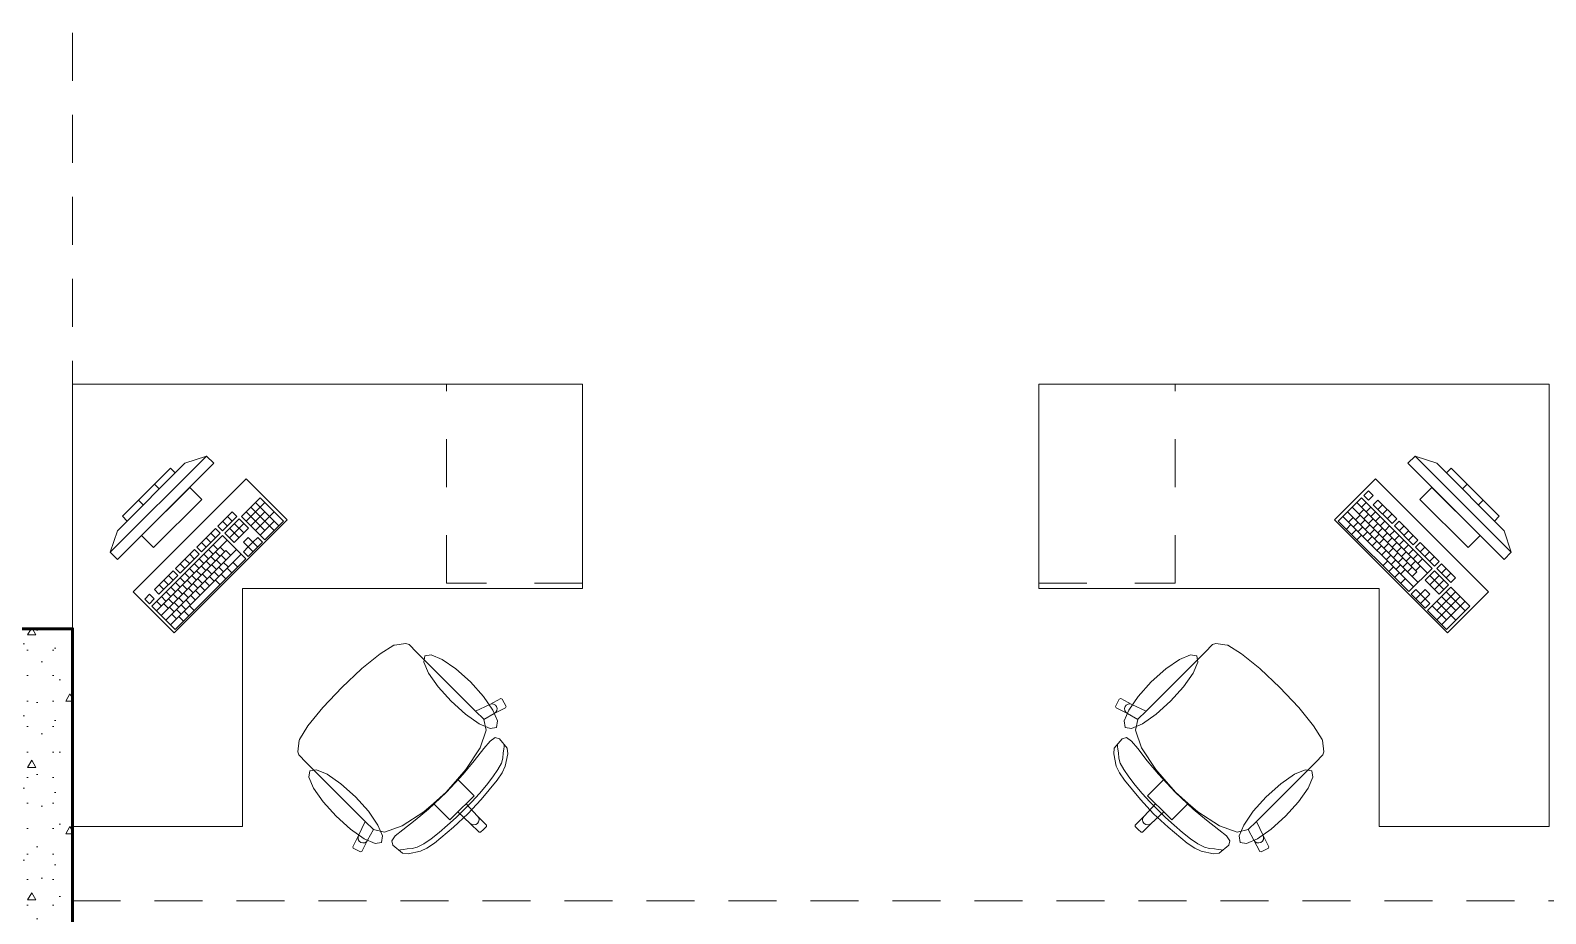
# Model space of a CAD drawing. Header units: inches. Extents: x -38 to 5698, y -33 to 92.
# Drawn here: x 229.446 to 233.902, y 30.162 to 32.76 of the extents above; entities that cross this region are included whole.
import ezdxf

# ---------------------------------------------------------------- set-up
doc = ezdxf.new("R2010")
doc.units = ezdxf.units.IN
doc.header["$MEASUREMENT"] = 0
doc.linetypes.add('Hidden Line', pattern=[0.195611, 0.141111, -0.0545])
doc.linetypes.add('Rayas', pattern=[0.282222, 0.141111, -0.141111])
for name, color, linetype in [('02 _ ARQ _ ZON _ Espacio.3D', 7, 'Continuous'), ('08 _ STR _ EXT _ 06 Columnas', 7, 'Continuous'), ('08 _ STR _ EXT _ 09 Vigas', 7, 'Continuous'), ('Interior - Mobiliario', 7, 'Continuous'), ('Notas - Etiquetas', 251, 'Continuous')]:
    doc.layers.add(name, color=color, linetype=linetype)
doc.dimstyles.new('Estilo_Generado__8', dxfattribs={"dimtxt": 0.18, "dimasz": 0.0912, "dimexe": 0.18, "dimexo": 0.0625, "dimgap": 0, "dimtad": 0, "dimtih": 1, "dimtoh": 1, "dimdec": 4, "dimzin": 0, "dimdsep": 46, "dimcen": 0.09, "dimadec": 0, "dimazin": 0, "dimtfac": 1, "dimtdec": 4, "dimtmove": 0, "dimatfit": 3, "dimldrblk": 'ARROWHEAD_5', "dimfxl": 1, "dimtolj": 1, "dimtzin": 0, "dimarcsym": 0})

# ---------------------------------------------------------------- blocks, each defined once
blk = doc.blocks.new('ARROWHEAD_5')
at = {"linetype": 'Continuous', "lineweight": 0}
blk.add_hatch(color=0, dxfattribs=at).paths.add_polyline_path([(-1, 0.2679), (0, 0), (-1, -0.2679)])
at = {"color": 0, "linetype": 'Continuous', "lineweight": 0}
blk.add_line((0, 0), (-1, 0), dxfattribs=at)

msp = doc.modelspace()

# ---------------------------------------------------------------- hatches: boundary and pattern name
at = {"layer": '08 _ STR _ EXT _ 06 Columnas', "linetype": 'Continuous', "lineweight": 9}
h = msp.add_hatch(dxfattribs=at)
h.set_pattern_fill('HORMIGÓN_EN_MASA_0002', style=0, pattern_type=2)
h.set_pattern_definition([(0, (185.00002, 3e-09), (0, 0.3897114), [0.024375, -0.200625]), (0, (185.11252, 0.19486), (0, 0.3897114), [0.024375, -0.200625]), (60, (185.00002, 3e-09), (-0.3375, 0.1948557), [0.024375, -0.200625]), (60, (185.22502, 3e-09), (-0.3375, 0.1948557), [0.024375, -0.200625]), (120, (185.0244, 3e-09), (0.3375, 0.1948557), [0.024375, -0.200625]), (120, (185.2494, 3e-09), (0.3375, 0.1948557), [0.024375, -0.200625]), (0, (185.00002, 0.0375), (0, 0.075), [0, -0.075, 0, -0.1125]), (45, (185.03752, 0.0375), (-0.05303301, 0.05303301), [0, -0.05625, 0, -0.09375])])
h.paths.add_polyline_path([(228.47, 29.7), (229.57, 29.7), (229.57, 31), (229.07, 31), (229.07, 30.2), (228.47, 30.2)])

# ---------------------------------------------------------------- linework, layer by layer
at = {"layer": '02 _ ARQ _ ZON _ Espacio.3D', "color": 254, "linetype": 'Continuous', "lineweight": 0, "flags": 128}
msp.add_lwpolyline([(229.07, 31), (229.57, 31), (229.57, 29.7499), (235.57, 29.75), (235.57, 30.2), (236.07, 30.2), (236.07, 30.7), (236.42, 30.7), (236.42, 31.8991), (237.7701, 31.8991), (237.7701, 32.9963), (236.42, 32.9963), (236.4201, 39), (236.07, 39), (236.07, 39.4), (235.67, 39.4), (235.67, 39.7505), (229.57, 39.7505), (229.57, 39), (229.07, 39)], dxfattribs=at)
at = {"layer": '08 _ STR _ EXT _ 06 Columnas', "color": 7, "linetype": 'Continuous', "lineweight": 60, "flags": 128}
msp.add_lwpolyline([(228.47, 29.7), (229.57, 29.7), (229.57, 31), (229.07, 31), (229.07, 30.2), (228.47, 30.2)], close=True, dxfattribs=at)
at = {"layer": '08 _ STR _ EXT _ 09 Vigas', "color": 251, "linetype": 'Hidden Line', "lineweight": 13}
for q in [(229.57, 39.4), (236.07, 30.2)]:
    msp.add_line((229.57, 30.2), q, dxfattribs=at)
at = {"layer": 'Interior - Mobiliario', "color": 175, "linetype": 'Rayas', "lineweight": 13}
for p, q in [((230.67, 31.1339), (230.67, 31.7189)), ((232.812, 31.1339), (232.812, 31.7189)), ((231.07, 31.1339), (230.67, 31.1339)), ((232.412, 31.1339), (232.812, 31.1339))]:
    msp.add_line(p, q, dxfattribs=at)
at = {"layer": 'Interior - Mobiliario', "color": 175, "linetype": 'Continuous', "lineweight": 13}
for p, q in [((229.9639, 31.5078), (229.6811, 31.225)), ((229.9639, 31.5078), (229.9003, 31.4866)), ((229.9851, 31.4866), (229.9639, 31.5078)), ((233.5181, 31.5078), (233.4969, 31.4866)), ((233.8009, 31.225), (233.5181, 31.5078)), ((233.5181, 31.5078), (233.5817, 31.4866)), ((229.7023, 31.2038), (229.9851, 31.4866)), ((229.7023, 31.2886), (229.9003, 31.4866)), ((229.8579, 31.4725), (229.7164, 31.3311)), ((229.872, 31.4583), (229.8579, 31.4725)), ((233.4969, 31.4866), (233.7797, 31.2038)), ((233.5817, 31.4866), (233.7797, 31.2886)), ((233.6242, 31.4725), (233.61, 31.4583)), ((233.7656, 31.3311), (233.6242, 31.4725)), ((229.7306, 31.3169), (229.872, 31.4583)), ((229.8249, 31.4112), (229.8107, 31.4253)), ((233.61, 31.4583), (233.7514, 31.3169)), ((233.6572, 31.4112), (233.6713, 31.4253)), ((229.7777, 31.3641), (229.7636, 31.3782)), ((229.9144, 31.4159), (229.773, 31.2745)), ((229.8084, 31.2391), (229.9498, 31.3806)), ((229.9498, 31.3806), (229.9144, 31.4159)), ((230.1219, 31.3855), (230.0665, 31.3301)), ((230.1905, 31.317), (230.1219, 31.3855)), ((233.3601, 31.3855), (233.2916, 31.317)), ((233.5678, 31.1778), (233.3601, 31.3855)), ((233.3807, 31.4061), (233.367, 31.3924)), ((233.367, 31.3924), (233.3808, 31.3785)), ((233.3946, 31.3923), (233.3807, 31.4061)), ((233.3808, 31.3785), (233.3946, 31.3923)), ((233.4084, 31.3784), (233.3947, 31.3647)), ((233.4638, 31.323), (233.4084, 31.3784)), ((233.5676, 31.4159), (233.5322, 31.3806)), ((233.5322, 31.3806), (233.6737, 31.2391)), ((233.709, 31.2745), (233.5676, 31.4159)), ((233.7043, 31.3641), (233.7184, 31.3782)), ((229.7164, 31.3311), (229.7306, 31.3169)), ((230.039, 31.3438), (229.9975, 31.3022)), ((230.0112, 31.2885), (230.0527, 31.3301)), ((230.0389, 31.3162), (230.0252, 31.3299)), ((230.0527, 31.3301), (230.039, 31.3438)), ((230.0665, 31.3301), (230.1351, 31.2616)), ((230.0802, 31.3164), (230.1356, 31.3718)), ((230.1352, 31.2891), (230.0804, 31.344)), ((230.0939, 31.3027), (230.1355, 31.3443)), ((230.1628, 31.2893), (230.0942, 31.3578)), ((230.1076, 31.289), (230.163, 31.3444)), ((230.1766, 31.3031), (230.108, 31.3717)), ((233.3053, 31.3307), (233.513, 31.123)), ((233.319, 31.3444), (233.5267, 31.1367)), ((233.3327, 31.3581), (233.5231, 31.1677)), ((233.3432, 31.3202), (233.3569, 31.3339)), ((233.3464, 31.3718), (233.5541, 31.1641)), ((233.3535, 31.3373), (233.3672, 31.351)), ((233.3603, 31.358), (233.374, 31.3717)), ((233.3673, 31.3235), (233.381, 31.3372)), ((233.3741, 31.3441), (233.3878, 31.3578)), ((233.388, 31.3303), (233.4017, 31.344)), ((233.3947, 31.3647), (233.4501, 31.3093)), ((233.4018, 31.3164), (233.4155, 31.3301)), ((233.4085, 31.3508), (233.4222, 31.3646)), ((233.4224, 31.337), (233.4361, 31.3507)), ((233.4362, 31.3232), (233.4499, 31.3369)), ((233.7514, 31.3169), (233.7656, 31.3311)), ((229.6811, 31.225), (229.7023, 31.2886)), ((229.9905, 31.2953), (229.9352, 31.2399)), ((230.0043, 31.2816), (229.9905, 31.2953)), ((229.9975, 31.3022), (230.0112, 31.2885)), ((230.025, 31.3024), (230.0113, 31.3161)), ((230.0596, 31.3232), (230.018, 31.2817)), ((230.0318, 31.268), (230.0733, 31.3095)), ((230.0593, 31.2681), (230.0319, 31.2955)), ((230.0455, 31.2542), (230.087, 31.2958)), ((230.0732, 31.2819), (230.0457, 31.3094)), ((230.087, 31.2958), (230.0596, 31.3232)), ((230.1214, 31.2753), (230.1629, 31.3168)), ((230.1351, 31.2616), (230.1905, 31.317)), ((233.2916, 31.317), (233.4993, 31.1093)), ((233.3158, 31.2927), (233.3295, 31.3064)), ((233.3226, 31.3134), (233.3363, 31.3271)), ((233.3314, 31.2772), (233.3451, 31.2909)), ((233.3364, 31.2995), (233.3502, 31.3132)), ((233.3503, 31.2857), (233.364, 31.2994)), ((233.3571, 31.3063), (233.3708, 31.32)), ((233.3641, 31.2718), (233.3778, 31.2855)), ((233.3709, 31.2925), (233.3846, 31.3062)), ((233.3812, 31.3096), (233.3949, 31.3234)), ((233.3848, 31.2786), (233.3985, 31.2923)), ((233.395, 31.2958), (233.4087, 31.3095)), ((233.4089, 31.2819), (233.4226, 31.2957)), ((233.4157, 31.3026), (233.4294, 31.3163)), ((233.4295, 31.2887), (233.4432, 31.3024)), ((233.4434, 31.2749), (233.4571, 31.2886)), ((233.4501, 31.3093), (233.4638, 31.323)), ((233.4707, 31.3161), (233.457, 31.3024)), ((233.457, 31.3024), (233.5124, 31.247)), ((233.5261, 31.2607), (233.4707, 31.3161)), ((233.4708, 31.2885), (233.4846, 31.3022)), ((233.4847, 31.2747), (233.4984, 31.2884)), ((233.8009, 31.225), (233.7797, 31.2886)), ((229.773, 31.2745), (229.8084, 31.2391)), ((230.0111, 31.2748), (229.8034, 31.067)), ((229.8171, 31.0533), (230.0248, 31.261)), ((229.9352, 31.2399), (229.9489, 31.2262)), ((229.9489, 31.2262), (230.0043, 31.2816)), ((229.9627, 31.2401), (229.949, 31.2538)), ((229.9766, 31.2539), (229.9629, 31.2676)), ((229.9904, 31.2678), (229.9767, 31.2815)), ((229.9971, 31.2333), (229.9834, 31.2471)), ((230.0178, 31.2266), (230.0041, 31.2403)), ((230.0797, 31.2062), (230.0111, 31.2748)), ((230.018, 31.2817), (230.0455, 31.2542)), ((230.0867, 31.2407), (230.0729, 31.2268)), ((230.0869, 31.2682), (230.073, 31.2544)), ((230.073, 31.2544), (230.0867, 31.2407)), ((230.0866, 31.2131), (230.1281, 31.2546)), ((230.0867, 31.2407), (230.1006, 31.2545)), ((230.1005, 31.227), (230.0867, 31.2407)), ((230.1006, 31.2545), (230.0869, 31.2682)), ((230.1144, 31.2684), (230.1006, 31.2545)), ((230.1143, 31.2408), (230.1006, 31.2545)), ((230.1281, 31.2546), (230.1144, 31.2684)), ((233.347, 31.2616), (233.3607, 31.2753)), ((233.378, 31.258), (233.3917, 31.2717)), ((233.3918, 31.2441), (233.4055, 31.2578)), ((233.3986, 31.2648), (233.4123, 31.2785)), ((233.4057, 31.2303), (233.4194, 31.244)), ((233.4125, 31.2509), (233.4262, 31.2646)), ((233.4227, 31.2681), (233.4364, 31.2818)), ((233.4263, 31.2371), (233.44, 31.2508)), ((233.4366, 31.2542), (233.4503, 31.268)), ((233.4504, 31.2404), (233.4641, 31.2541)), ((233.4572, 31.261), (233.4709, 31.2748)), ((233.4643, 31.2266), (233.478, 31.2403)), ((233.4711, 31.2472), (233.4848, 31.2609)), ((233.4849, 31.2333), (233.4986, 31.2471)), ((233.4985, 31.2608), (233.5123, 31.2746)), ((233.5124, 31.247), (233.5261, 31.2607)), ((233.533, 31.2538), (233.5193, 31.2401)), ((233.5193, 31.2401), (233.5747, 31.1847)), ((233.5884, 31.1984), (233.533, 31.2538)), ((233.5332, 31.2262), (233.5469, 31.2399)), ((233.6737, 31.2391), (233.709, 31.2745)), ((229.6811, 31.225), (229.7023, 31.2038)), ((229.8308, 31.0396), (230.0212, 31.23)), ((229.8445, 31.0259), (230.0523, 31.2336)), ((229.8583, 31.0122), (230.066, 31.2199)), ((229.872, 30.9985), (230.0797, 31.2062)), ((229.9282, 31.233), (229.8728, 31.1776)), ((229.8866, 31.1639), (229.9419, 31.2193)), ((229.9142, 31.1916), (229.9005, 31.2053)), ((229.9281, 31.2054), (229.9144, 31.2192)), ((229.9419, 31.2193), (229.9282, 31.233)), ((229.9556, 31.1918), (229.9419, 31.2055)), ((229.9694, 31.2056), (229.9557, 31.2194)), ((229.9762, 31.185), (229.9625, 31.1987)), ((229.9833, 31.2195), (229.9696, 31.2332)), ((229.9901, 31.1989), (229.9764, 31.2126)), ((230.0039, 31.2127), (229.9902, 31.2264)), ((230.0073, 31.1886), (229.9935, 31.2023)), ((230.0211, 31.2025), (230.0074, 31.2162)), ((230.0279, 31.1818), (230.0142, 31.1955)), ((230.0349, 31.2163), (230.0212, 31.23)), ((230.0555, 31.182), (230.0417, 31.1957)), ((230.0729, 31.2268), (230.0866, 31.2131)), ((233.4195, 31.2164), (233.4332, 31.2301)), ((233.4231, 31.1854), (233.4368, 31.1991)), ((233.4334, 31.2026), (233.4471, 31.2163)), ((233.4402, 31.2232), (233.4539, 31.2369)), ((233.4472, 31.1887), (233.4609, 31.2025)), ((233.454, 31.2094), (233.4677, 31.2231)), ((233.4679, 31.1955), (233.4816, 31.2092)), ((233.4781, 31.2127), (233.4918, 31.2264)), ((233.4817, 31.1817), (233.4954, 31.1954)), ((233.492, 31.1989), (233.5057, 31.2126)), ((233.4987, 31.2195), (233.5125, 31.2332)), ((233.5058, 31.185), (233.5195, 31.1987)), ((233.5126, 31.2056), (233.5263, 31.2194)), ((233.5264, 31.1918), (233.5402, 31.2055)), ((233.547, 31.2124), (233.5607, 31.2261)), ((233.5609, 31.1985), (233.5746, 31.2122)), ((233.5747, 31.1847), (233.5884, 31.1984)), ((233.7797, 31.2038), (233.8009, 31.225)), ((229.8659, 31.1707), (229.8105, 31.1153)), ((229.8242, 31.1016), (229.8796, 31.157)), ((229.8658, 31.1431), (229.8521, 31.1568)), ((229.8796, 31.157), (229.8659, 31.1707)), ((229.8728, 31.1776), (229.8866, 31.1639)), ((229.9002, 31.1364), (229.8865, 31.1501)), ((229.9004, 31.1778), (229.8867, 31.1915)), ((229.914, 31.1503), (229.9003, 31.164)), ((229.9279, 31.1641), (229.9142, 31.1778)), ((229.9347, 31.1435), (229.921, 31.1572)), ((229.9417, 31.178), (229.928, 31.1917)), ((229.9485, 31.1573), (229.9348, 31.171)), ((229.9624, 31.1712), (229.9487, 31.1849)), ((229.9657, 31.1471), (229.952, 31.1608)), ((229.9796, 31.1609), (229.9658, 31.1746)), ((229.9863, 31.1403), (229.9726, 31.154)), ((229.9934, 31.1748), (229.9797, 31.1885)), ((230.0002, 31.1541), (229.9865, 31.1678)), ((230.014, 31.168), (230.0003, 31.1817)), ((230.0208, 31.1473), (230.0071, 31.161)), ((230.0381, 31.1646), (230.0244, 31.1784)), ((233.4404, 31.1681), (233.4541, 31.1818)), ((233.4577, 31.1508), (233.4715, 31.1645)), ((233.4611, 31.1749), (233.4748, 31.1886)), ((233.4749, 31.161), (233.4886, 31.1748)), ((233.4956, 31.1678), (233.5093, 31.1815)), ((233.4993, 31.1093), (233.5678, 31.1778)), ((233.5094, 31.154), (233.5231, 31.1677)), ((233.5197, 31.1712), (233.5334, 31.1849)), ((233.5748, 31.1709), (233.5473, 31.1435)), ((233.5611, 31.1572), (233.6026, 31.1156)), ((233.5612, 31.1296), (233.5886, 31.157)), ((233.6163, 31.1294), (233.5748, 31.1709)), ((233.5953, 31.1915), (233.5816, 31.1778)), ((233.5816, 31.1778), (233.6232, 31.1362)), ((233.6369, 31.1499), (233.5953, 31.1915)), ((233.5955, 31.1639), (233.6092, 31.1776)), ((233.6093, 31.1501), (233.623, 31.1638)), ((233.6232, 31.1362), (233.6369, 31.1499)), ((229.8105, 31.1153), (229.8242, 31.1016)), ((229.8381, 31.1154), (229.8244, 31.1292)), ((229.8519, 31.1293), (229.8382, 31.143)), ((229.8587, 31.0949), (229.8449, 31.1086)), ((229.8725, 31.1087), (229.8588, 31.1224)), ((229.8864, 31.1226), (229.8726, 31.1363)), ((229.8931, 31.1019), (229.8794, 31.1156)), ((229.907, 31.1158), (229.8933, 31.1295)), ((229.9103, 31.0917), (229.8966, 31.1054)), ((229.9208, 31.1296), (229.9071, 31.1433)), ((229.9242, 31.1055), (229.9105, 31.1192)), ((229.938, 31.1194), (229.9243, 31.1331)), ((229.9448, 31.0987), (229.9311, 31.1124)), ((229.9519, 31.1332), (229.9381, 31.1469)), ((229.9587, 31.1126), (229.9449, 31.1263)), ((229.9725, 31.1264), (229.9588, 31.1401)), ((230.0035, 31.13), (229.9898, 31.1437)), ((233.475, 31.1335), (233.4888, 31.1472)), ((233.5199, 31.116), (233.5062, 31.1023)), ((233.5338, 31.1022), (233.5199, 31.116)), ((233.5475, 31.1159), (233.5338, 31.1022)), ((233.5473, 31.1435), (233.5889, 31.1019)), ((233.5613, 31.1021), (233.5475, 31.1159)), ((233.6232, 31.1224), (233.5547, 31.0539)), ((233.575, 31.1158), (233.6025, 31.1432)), ((233.5822, 31.0537), (233.6371, 31.1086)), ((233.5889, 31.1019), (233.6163, 31.1294)), ((233.6095, 31.1087), (233.6649, 31.0533)), ((233.6786, 31.067), (233.6232, 31.1224)), ((229.7967, 31.1015), (229.7828, 31.0876)), ((229.7828, 31.0876), (229.7965, 31.0739)), ((229.7965, 31.0739), (229.8104, 31.0877)), ((229.8104, 31.0877), (229.7967, 31.1015)), ((229.8034, 31.067), (229.872, 30.9985)), ((229.831, 31.0672), (229.8173, 31.0809)), ((229.8448, 31.081), (229.8311, 31.0947)), ((229.8516, 31.0604), (229.8379, 31.0741)), ((229.8654, 31.0742), (229.8517, 31.0879)), ((229.8688, 31.0501), (229.8551, 31.0638)), ((229.8793, 31.0881), (229.8656, 31.1018)), ((229.8826, 31.064), (229.8689, 31.0777)), ((229.8965, 31.0778), (229.8828, 31.0915)), ((229.9033, 31.0572), (229.8895, 31.0709)), ((229.9171, 31.071), (229.9034, 31.0848)), ((229.9274, 31.0539), (229.9136, 31.0676)), ((229.931, 31.0849), (229.9172, 31.0986)), ((233.5062, 31.1023), (233.5477, 31.0608)), ((233.5201, 31.0885), (233.5338, 31.1022)), ((233.5338, 31.1022), (233.5476, 31.0883)), ((233.5339, 31.0746), (233.5476, 31.0883)), ((233.5476, 31.0883), (233.5613, 31.1021)), ((233.5615, 31.0745), (233.5476, 31.0883)), ((233.5477, 31.0608), (233.5615, 31.0745)), ((233.5684, 31.0676), (233.6099, 31.026)), ((233.5821, 31.0813), (233.6375, 31.0259)), ((233.5824, 31.0262), (233.6509, 31.0947)), ((233.5958, 31.095), (233.6374, 31.0535)), ((233.5962, 31.0123), (233.6648, 31.0809)), ((233.6101, 30.9985), (233.6786, 31.067)), ((229.8756, 31.0295), (229.8619, 31.0432)), ((229.8894, 31.0433), (229.8757, 31.0571)), ((229.8962, 31.0227), (229.8825, 31.0364)), ((229.9118, 31.0383), (229.8981, 31.052)), ((233.5547, 31.0539), (233.6101, 30.9985)), ((230.4206, 30.8831), (230.4742, 30.9266)), ((230.4742, 30.9266), (230.5143, 30.9515)), ((230.5143, 30.9515), (230.5164, 30.9524)), ((230.5164, 30.9524), (230.5503, 30.9564)), ((230.5503, 30.9564), (230.5596, 30.9536)), ((230.5596, 30.9536), (230.5816, 30.9316)), ((230.5816, 30.9316), (230.6071, 30.9061)), ((232.9005, 30.9316), (232.875, 30.9061)), ((232.9224, 30.9536), (232.9005, 30.9316)), ((232.9317, 30.9564), (232.9224, 30.9536)), ((232.9656, 30.9524), (232.9317, 30.9564)), ((232.9678, 30.9515), (232.9656, 30.9524)), ((233.0078, 30.9266), (232.9678, 30.9515)), ((233.0615, 30.8831), (233.0078, 30.9266)), ((230.3614, 30.8275), (230.4197, 30.8824)), ((230.4197, 30.8824), (230.4206, 30.8831)), ((230.6071, 30.9061), (230.7549, 30.7582)), ((232.875, 30.9061), (232.7271, 30.7582)), ((233.0623, 30.8824), (233.0615, 30.8831)), ((233.1206, 30.8275), (233.0623, 30.8824)), ((230.3614, 30.8275), (230.3066, 30.7692)), ((230.7967, 30.7778), (230.8298, 30.7948)), ((230.8298, 30.7948), (230.8338, 30.7935)), ((230.8338, 30.7935), (230.8447, 30.7721)), ((232.6482, 30.7935), (232.6374, 30.7721)), ((232.6522, 30.7948), (232.6482, 30.7935)), ((232.6853, 30.7778), (232.6522, 30.7948)), ((233.1206, 30.8275), (233.1755, 30.7692)), ((230.3059, 30.7684), (230.2623, 30.7147)), ((230.3066, 30.7692), (230.3059, 30.7684)), ((230.7549, 30.7582), (230.7967, 30.7778)), ((230.7792, 30.734), (230.7549, 30.7582)), ((230.8102, 30.7511), (230.7792, 30.7338)), ((230.7967, 30.7778), (230.8024, 30.7794)), ((230.8024, 30.7794), (230.8082, 30.7788)), ((230.8082, 30.7788), (230.8133, 30.7759)), ((230.8433, 30.7681), (230.8102, 30.7511)), ((230.8148, 30.7548), (230.8102, 30.7511)), ((230.8133, 30.7759), (230.8169, 30.7713)), ((230.8177, 30.7599), (230.8148, 30.7548)), ((230.8169, 30.7713), (230.8184, 30.7657)), ((230.8184, 30.7657), (230.8177, 30.7599)), ((230.8447, 30.7721), (230.8433, 30.7681)), ((232.6374, 30.7721), (232.6387, 30.7681)), ((232.6387, 30.7681), (232.6718, 30.7511)), ((232.6651, 30.7713), (232.6636, 30.7657)), ((232.6636, 30.7657), (232.6643, 30.7599)), ((232.6643, 30.7599), (232.6672, 30.7548)), ((232.6688, 30.7759), (232.6651, 30.7713)), ((232.6672, 30.7548), (232.6718, 30.7511)), ((232.6739, 30.7788), (232.6688, 30.7759)), ((232.6718, 30.7511), (232.7028, 30.7338)), ((232.6797, 30.7794), (232.6739, 30.7788)), ((232.6853, 30.7778), (232.6797, 30.7794)), ((232.7271, 30.7582), (232.6853, 30.7778)), ((232.7029, 30.734), (232.7271, 30.7582)), ((233.1755, 30.7692), (233.1762, 30.7684)), ((233.1762, 30.7684), (233.2197, 30.7147)), ((230.2623, 30.7147), (230.2374, 30.6747)), ((230.7792, 30.734), (230.7792, 30.7338)), ((230.7792, 30.7338), (230.7867, 30.7018)), ((232.7028, 30.7338), (232.6954, 30.7018)), ((232.7029, 30.734), (232.7028, 30.7338)), ((233.2197, 30.7147), (233.2446, 30.6747)), ((230.2365, 30.6725), (230.2325, 30.6386)), ((230.2374, 30.6747), (230.2365, 30.6725)), ((230.7867, 30.7018), (230.7683, 30.6499)), ((230.7795, 30.6478), (230.7981, 30.6701)), ((230.7981, 30.6701), (230.8124, 30.6801)), ((230.8124, 30.6801), (230.8253, 30.6767)), ((230.8253, 30.6767), (230.8485, 30.6489)), ((232.6567, 30.6767), (232.6335, 30.6489)), ((232.6696, 30.6801), (232.6567, 30.6767)), ((232.684, 30.6701), (232.6696, 30.6801)), ((232.7026, 30.6478), (232.684, 30.6701)), ((232.6954, 30.7018), (232.7137, 30.6499)), ((233.2446, 30.6747), (233.2455, 30.6725)), ((233.2455, 30.6725), (233.2495, 30.6386)), ((230.2325, 30.6386), (230.2354, 30.6293)), ((230.2354, 30.6293), (230.2573, 30.6074)), ((230.7683, 30.6499), (230.727, 30.586)), ((230.7515, 30.6117), (230.7795, 30.6478)), ((230.831, 30.6052), (230.8349, 30.6199)), ((230.8349, 30.6199), (230.836, 30.6353)), ((230.836, 30.6353), (230.8381, 30.6461)), ((230.8381, 30.6461), (230.8389, 30.6542)), ((230.8389, 30.6542), (230.8397, 30.6587)), ((230.8504, 30.6321), (230.8426, 30.596)), ((230.8485, 30.6489), (230.8504, 30.6321)), ((232.6335, 30.6489), (232.6317, 30.6321)), ((232.6317, 30.6321), (232.6394, 30.596)), ((232.6432, 30.6542), (232.6424, 30.6587)), ((232.644, 30.6461), (232.6432, 30.6542)), ((232.646, 30.6353), (232.644, 30.6461)), ((232.6471, 30.6199), (232.646, 30.6353)), ((232.651, 30.6052), (232.6471, 30.6199)), ((232.7305, 30.6117), (232.7026, 30.6478)), ((232.7137, 30.6499), (232.7551, 30.586)), ((233.2467, 30.6293), (233.2247, 30.6074)), ((233.2495, 30.6386), (233.2467, 30.6293)), ((230.2573, 30.6074), (230.2828, 30.5819)), ((230.2828, 30.5819), (230.4307, 30.434)), ((230.6693, 30.5196), (230.7188, 30.5724)), ((230.727, 30.586), (230.7022, 30.5579)), ((230.7188, 30.5724), (230.7515, 30.6117)), ((230.8062, 30.5645), (230.821, 30.5864)), ((230.8336, 30.5767), (230.8187, 30.555)), ((230.821, 30.5864), (230.831, 30.6052)), ((230.8426, 30.596), (230.8336, 30.5767)), ((232.6394, 30.596), (232.6484, 30.5767)), ((232.6484, 30.5767), (232.6633, 30.555)), ((232.661, 30.5864), (232.651, 30.6052)), ((232.6759, 30.5645), (232.661, 30.5864)), ((232.7632, 30.5724), (232.7305, 30.6117)), ((232.7551, 30.586), (232.7798, 30.5579)), ((232.8127, 30.5196), (232.7632, 30.5724)), ((233.1992, 30.5819), (233.0513, 30.434)), ((233.2247, 30.6074), (233.1992, 30.5819)), ((230.7022, 30.5579), (230.6689, 30.5201)), ((230.7022, 30.5579), (230.7296, 30.5305)), ((230.7296, 30.5305), (230.7507, 30.5094)), ((230.7664, 30.516), (230.7876, 30.5407)), ((230.8187, 30.555), (230.7719, 30.4983)), ((230.7876, 30.5407), (230.8062, 30.5645)), ((232.6633, 30.555), (232.7101, 30.4983)), ((232.6944, 30.5407), (232.6759, 30.5645)), ((232.7156, 30.516), (232.6944, 30.5407)), ((232.7525, 30.5305), (232.7313, 30.5094)), ((232.7798, 30.5579), (232.7525, 30.5305)), ((232.7798, 30.5579), (232.8132, 30.5201)), ((230.6029, 30.462), (230.631, 30.4867)), ((230.6693, 30.5196), (230.6166, 30.4701)), ((230.631, 30.4867), (230.6689, 30.5201)), ((230.631, 30.4867), (230.6584, 30.4594)), ((230.7271, 30.4857), (230.7151, 30.4738)), ((230.7211, 30.4679), (230.7439, 30.4913)), ((230.7507, 30.5094), (230.7271, 30.4857)), ((230.7271, 30.4857), (230.7611, 30.4492)), ((230.7719, 30.4983), (230.7328, 30.4561)), ((230.7439, 30.4913), (230.7664, 30.516)), ((232.7101, 30.4983), (232.7492, 30.4561)), ((232.7382, 30.4913), (232.7156, 30.516)), ((232.755, 30.4857), (232.721, 30.4492)), ((232.7313, 30.5094), (232.755, 30.4857)), ((232.761, 30.4679), (232.7382, 30.4913)), ((232.755, 30.4857), (232.7669, 30.4738)), ((232.8127, 30.5196), (232.8655, 30.4701)), ((232.851, 30.4867), (232.8132, 30.5201)), ((232.851, 30.4867), (232.8236, 30.4594)), ((232.8791, 30.462), (232.851, 30.4867)), ((230.5391, 30.4206), (230.6029, 30.462)), ((230.5773, 30.4374), (230.5411, 30.4095)), ((230.6166, 30.4701), (230.5773, 30.4374)), ((230.6584, 30.4594), (230.6796, 30.4382)), ((230.6976, 30.4451), (230.673, 30.4225)), ((230.6796, 30.4382), (230.7032, 30.4619)), ((230.6906, 30.417), (230.7328, 30.4561)), ((230.7211, 30.4679), (230.6976, 30.4451)), ((230.7032, 30.4619), (230.7151, 30.4738)), ((230.7032, 30.4619), (230.7397, 30.4279)), ((230.7611, 30.4492), (230.7643, 30.4444)), ((230.7611, 30.4492), (230.7872, 30.4231)), ((230.7654, 30.4386), (230.7642, 30.4329)), ((230.7643, 30.4444), (230.7654, 30.4386)), ((232.721, 30.4492), (232.6949, 30.4231)), ((232.7177, 30.4444), (232.7166, 30.4386)), ((232.7166, 30.4386), (232.7178, 30.4329)), ((232.721, 30.4492), (232.7177, 30.4444)), ((232.7788, 30.4619), (232.7423, 30.4279)), ((232.7914, 30.417), (232.7492, 30.4561)), ((232.761, 30.4679), (232.7844, 30.4451)), ((232.7788, 30.4619), (232.7669, 30.4738)), ((232.8025, 30.4382), (232.7788, 30.4619)), ((232.7844, 30.4451), (232.8091, 30.4225)), ((232.8236, 30.4594), (232.8025, 30.4382)), ((232.8655, 30.4701), (232.9048, 30.4374)), ((232.943, 30.4206), (232.8791, 30.462)), ((232.9048, 30.4374), (232.9409, 30.4095)), ((230.4111, 30.3922), (230.3941, 30.3591)), ((230.4111, 30.3922), (230.4095, 30.3866)), ((230.4307, 30.434), (230.4111, 30.3922)), ((230.4549, 30.4098), (230.4307, 30.434)), ((230.4378, 30.3787), (230.4551, 30.4097)), ((230.4549, 30.4098), (230.4551, 30.4097)), ((230.4551, 30.4097), (230.4871, 30.4023)), ((230.4871, 30.4023), (230.5391, 30.4206)), ((230.5411, 30.4095), (230.5188, 30.3909)), ((230.6482, 30.4013), (230.6244, 30.3828)), ((230.6339, 30.3702), (230.6906, 30.417)), ((230.673, 30.4225), (230.6482, 30.4013)), ((230.7397, 30.4279), (230.7446, 30.4246)), ((230.7397, 30.4279), (230.7658, 30.4018)), ((230.7446, 30.4246), (230.7503, 30.4235)), ((230.7503, 30.4235), (230.7561, 30.4247)), ((230.7561, 30.4247), (230.761, 30.428)), ((230.7642, 30.4329), (230.761, 30.428)), ((230.7658, 30.4018), (230.7701, 30.4018)), ((230.7701, 30.4018), (230.7786, 30.4103)), ((230.7871, 30.4189), (230.7786, 30.4103)), ((230.7872, 30.4231), (230.7871, 30.4189)), ((232.6949, 30.4231), (232.6949, 30.4189)), ((232.6949, 30.4189), (232.7034, 30.4103)), ((232.712, 30.4018), (232.7034, 30.4103)), ((232.7162, 30.4018), (232.712, 30.4018)), ((232.7423, 30.4279), (232.7162, 30.4018)), ((232.7178, 30.4329), (232.7211, 30.428)), ((232.726, 30.4247), (232.7211, 30.428)), ((232.7317, 30.4235), (232.726, 30.4247)), ((232.7375, 30.4246), (232.7317, 30.4235)), ((232.7423, 30.4279), (232.7375, 30.4246)), ((232.8481, 30.3702), (232.7914, 30.417)), ((232.8091, 30.4225), (232.8338, 30.4013)), ((232.8338, 30.4013), (232.8576, 30.3828)), ((232.9409, 30.4095), (232.9632, 30.3909)), ((232.9949, 30.4023), (232.943, 30.4206)), ((233.0269, 30.4097), (232.9949, 30.4023)), ((233.0271, 30.4098), (233.0269, 30.4097)), ((233.0442, 30.3787), (233.0269, 30.4097)), ((233.0271, 30.4098), (233.0513, 30.434)), ((233.0513, 30.434), (233.0709, 30.3922)), ((233.0709, 30.3922), (233.0725, 30.3866)), ((233.0709, 30.3922), (233.0879, 30.3591)), ((230.3941, 30.3591), (230.3954, 30.3551)), ((230.3954, 30.3551), (230.4168, 30.3443)), ((230.4095, 30.3866), (230.4102, 30.3808)), ((230.4102, 30.3808), (230.413, 30.3757)), ((230.413, 30.3757), (230.4176, 30.3721)), ((230.4176, 30.3721), (230.4232, 30.3705)), ((230.4209, 30.3456), (230.4378, 30.3787)), ((230.4232, 30.3705), (230.4291, 30.3712)), ((230.4291, 30.3712), (230.4342, 30.3741)), ((230.4342, 30.3741), (230.4378, 30.3787)), ((230.5188, 30.3909), (230.5088, 30.3765)), ((230.5088, 30.3765), (230.5122, 30.3636)), ((230.5122, 30.3636), (230.5401, 30.3404)), ((230.5348, 30.3501), (230.5303, 30.3493)), ((230.5428, 30.3509), (230.5348, 30.3501)), ((230.5536, 30.3529), (230.5428, 30.3509)), ((230.569, 30.3541), (230.5536, 30.3529)), ((230.5837, 30.358), (230.569, 30.3541)), ((230.6026, 30.3679), (230.5837, 30.358)), ((230.593, 30.3463), (230.6122, 30.3553)), ((230.6244, 30.3828), (230.6026, 30.3679)), ((230.6122, 30.3553), (230.6339, 30.3702)), ((232.8698, 30.3553), (232.8481, 30.3702)), ((232.8576, 30.3828), (232.8795, 30.3679)), ((232.8891, 30.3463), (232.8698, 30.3553)), ((232.8795, 30.3679), (232.8983, 30.358)), ((232.8983, 30.358), (232.913, 30.3541)), ((232.913, 30.3541), (232.9284, 30.3529)), ((232.9284, 30.3529), (232.9392, 30.3509)), ((232.9392, 30.3509), (232.9473, 30.3501)), ((232.9698, 30.3636), (232.942, 30.3404)), ((232.9473, 30.3501), (232.9518, 30.3493)), ((232.9632, 30.3909), (232.9732, 30.3765)), ((232.9732, 30.3765), (232.9698, 30.3636)), ((233.0479, 30.3741), (233.0442, 30.3787)), ((233.0612, 30.3456), (233.0442, 30.3787)), ((233.053, 30.3712), (233.0479, 30.3741)), ((233.0588, 30.3705), (233.053, 30.3712)), ((233.0644, 30.3721), (233.0588, 30.3705)), ((233.069, 30.3757), (233.0644, 30.3721)), ((233.0866, 30.3551), (233.0652, 30.3443)), ((233.0719, 30.3808), (233.069, 30.3757)), ((233.0725, 30.3866), (233.0719, 30.3808)), ((233.0879, 30.3591), (233.0866, 30.3551)), ((230.4168, 30.3443), (230.4209, 30.3456)), ((230.5401, 30.3404), (230.5568, 30.3386)), ((230.5568, 30.3386), (230.593, 30.3463)), ((232.9252, 30.3386), (232.8891, 30.3463)), ((232.942, 30.3404), (232.9252, 30.3386)), ((233.0652, 30.3443), (233.0612, 30.3456))]:
    msp.add_line(p, q, dxfattribs=at)
at = {"layer": 'Interior - Mobiliario', "color": 175, "linetype": 'Continuous', "lineweight": 13, "flags": 128}
for points in [[(229.57, 31.7189), (231.07, 31.7189), (231.07, 31.1189), (230.07, 31.1189), (230.07, 30.4189), (229.57, 30.4189)], [(233.912, 31.7189), (232.412, 31.7189), (232.412, 31.1189), (233.412, 31.1189), (233.412, 30.4189), (233.912, 30.4189)], [(229.7483, 31.1083), (229.8685, 30.9881), (230.2008, 31.3205), (230.0806, 31.4407)], [(233.4014, 31.4407), (233.2812, 31.3205), (233.6136, 30.9881), (233.7338, 31.1083)], [(230.7398, 30.844), (230.778, 30.8015), (230.806, 30.7612), (230.8196, 30.7291), (230.8168, 30.7102), (230.7978, 30.7073), (230.7658, 30.7209), (230.7254, 30.7489), (230.6829, 30.7871), (230.6448, 30.8296), (230.6168, 30.8699), (230.6031, 30.902), (230.606, 30.9209), (230.6249, 30.9238), (230.657, 30.9102), (230.6974, 30.8822)], [(232.7422, 30.844), (232.704, 30.8015), (232.676, 30.7612), (232.6624, 30.7291), (232.6653, 30.7102), (232.6842, 30.7073), (232.7163, 30.7209), (232.7566, 30.7489), (232.7991, 30.7871), (232.8373, 30.8296), (232.8653, 30.8699), (232.8789, 30.902), (232.876, 30.9209), (232.8571, 30.9238), (232.825, 30.9102), (232.7847, 30.8822)], [(230.3449, 30.4491), (230.3874, 30.4109), (230.4278, 30.3829), (230.4598, 30.3693), (230.4787, 30.3722), (230.4816, 30.3911), (230.468, 30.4232), (230.44, 30.4635), (230.4018, 30.506), (230.3594, 30.5442), (230.319, 30.5722), (230.2869, 30.5858), (230.268, 30.5829), (230.2651, 30.564), (230.2787, 30.5319), (230.3068, 30.4916)], [(233.1371, 30.4491), (233.0946, 30.4109), (233.0543, 30.3829), (233.0222, 30.3693), (233.0033, 30.3722), (233.0004, 30.3911), (233.014, 30.4232), (233.042, 30.4635), (233.0802, 30.506), (233.1227, 30.5442), (233.163, 30.5722), (233.1951, 30.5858), (233.214, 30.5829), (233.2169, 30.564), (233.2033, 30.5319), (233.1753, 30.4916)]]:
    msp.add_lwpolyline(points, close=True, dxfattribs=at)

# ---------------------------------------------------------------- leaders
at = {"layer": 'Notas - Etiquetas', "color": 8, "linetype": 'Continuous', "lineweight": 13, "annotation_type": 0, "has_hookline": 1, "hookline_direction": 1, "text_width": 1.0171}
msp.add_leader([(236.0101, 30.35), (236.0101, 30.4885), (234.8896, 30.4885)], dimstyle='Estilo_Generado__8', dxfattribs=at)

doc.saveas('drawing.dxf')
